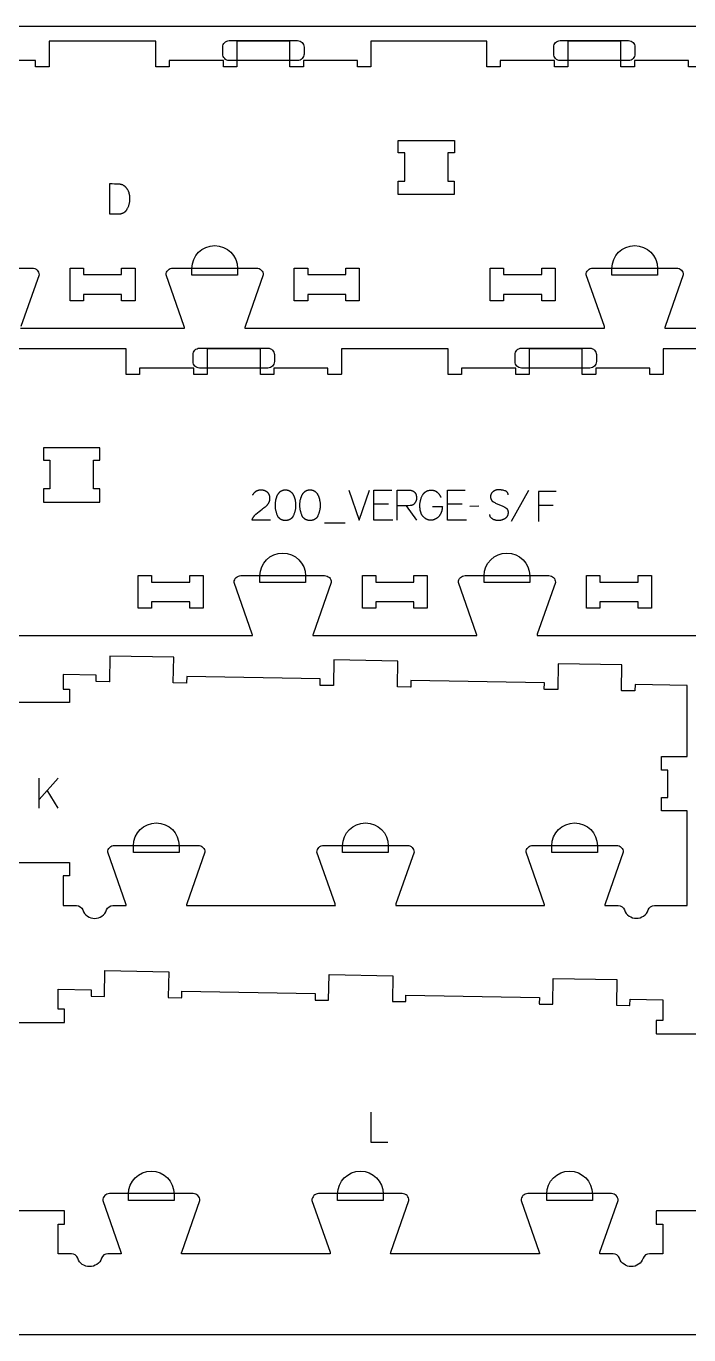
# Model space of a CAD drawing. Header units: millimetres. Extents: x -1220 to 1220, y -1930 to 1930.
# Drawn here: x -38 to 580, y 710 to 1930 of the extents above; entities that cross this region are included whole.
import ezdxf

# ---------------------------------------------------------------- set-up
doc = ezdxf.new("R2010")
doc.units = ezdxf.units.MM
for name, color, linetype, true_color in [('0_SHEET_SPRUCEPLY_2440X122', 1, 'Continuous', 0xff0000), ('1_ANYTOOL_1MMDEEP_LABELS_S', 2, 'Continuous', 0xffff00), ('3_ANYTOOL_CUTTHROUGH_INSID', 4, 'Continuous', 0x00ffff), ('4_ANYTOOL_CUTTHROUGH_OUTSI', 5, 'Continuous', 0x0000ff), ('5_ANYTOOL_HALF_MILL_9MM_IN', 3, 'Continuous', 0x00ff00)]:
    doc.layers.add(name, color=color, linetype=linetype, true_color=true_color)

msp = doc.modelspace()

# ---------------------------------------------------------------- linework, layer by layer
at = {"layer": '0_SHEET_SPRUCEPLY_2440X122'}
msp.add_lwpolyline([(1220, 1930), (1220, 710), (-1220, 710), (-1220, 1930)], close=True, dxfattribs=at)
at = {"layer": '1_ANYTOOL_1MMDEEP_LABELS_S'}
for points in [[(40.1, 1782.9), (40.1, 1754.9), (48.1, 1755), (48.5, 1755), (48.9, 1755), (49.2, 1755), (49.6, 1755.1), (50, 1755.1), (50.3, 1755.2), (50.6, 1755.2), (51, 1755.3), (51.3, 1755.4), (51.6, 1755.5), (51.9, 1755.6), (52.2, 1755.7), (52.5, 1755.8), (52.7, 1755.8), (52.8, 1755.9), (53, 1756), (53.1, 1756), (53.2, 1756.1), (53.4, 1756.2), (53.5, 1756.3), (53.6, 1756.3), (53.8, 1756.4), (53.9, 1756.5), (54, 1756.6), (54.1, 1756.7), (54.3, 1756.8), (54.4, 1756.8), (54.5, 1756.9), (54.6, 1757), (54.7, 1757.1), (54.9, 1757.2), (55, 1757.3), (55.1, 1757.4), (55.2, 1757.5), (55.3, 1757.6), (55.4, 1757.7), (55.5, 1757.9), (55.6, 1758), (55.7, 1758.1), (55.8, 1758.2), (55.9, 1758.3), (56, 1758.5), (56.1, 1758.6), (56.2, 1758.7), (56.3, 1758.8), (56.4, 1759.1), (56.6, 1759.4), (56.7, 1759.7), (57, 1760.2), (57.3, 1760.8), (57.6, 1761.4), (57.8, 1762), (58, 1762.6), (58.2, 1763.2), (58.4, 1763.8), (58.6, 1764.4), (58.7, 1765), (58.8, 1765.7), (59, 1766.3), (59, 1766.9), (59.1, 1767.6), (59.2, 1768.2), (59.2, 1768.9), (59.2, 1769.5), (59.2, 1770.1), (59.2, 1770.6), (59.1, 1771.2), (59, 1771.7), (59, 1772.3), (58.9, 1772.5), (58.9, 1772.8), (58.8, 1773.1), (58.7, 1773.3), (58.7, 1773.6), (58.6, 1773.8), (58.5, 1774.1), (58.5, 1774.3), (58.4, 1774.6), (58.3, 1774.9), (58.2, 1775.1), (58.1, 1775.4), (58, 1775.6), (57.9, 1775.9), (57.7, 1776.3), (57.4, 1776.8), (57.2, 1777.3), (56.9, 1777.8), (56.7, 1778.1), (56.5, 1778.3), (56.3, 1778.6), (56.1, 1778.9), (55.9, 1779.1), (55.7, 1779.4), (55.5, 1779.6), (55.3, 1779.8), (55.1, 1780), (54.9, 1780.2), (54.7, 1780.4), (54.5, 1780.6), (54.3, 1780.8), (54, 1781), (53.8, 1781.1), (53.6, 1781.3), (53.3, 1781.5), (53.1, 1781.6), (52.9, 1781.7), (52.6, 1781.8), (52.4, 1782), (52.1, 1782.1), (51.9, 1782.2), (51.6, 1782.2), (51.4, 1782.3), (51.1, 1782.4), (50.8, 1782.4), (50.6, 1782.5), (50.3, 1782.5), (50, 1782.6), (49.8, 1782.6), (47.2, 1782.7), (44.9, 1782.8), (42.5, 1782.9)], [(204.1, 1497.7), (204.4, 1497.7), (204.8, 1497.7), (204.9, 1497.7), (205.1, 1497.6), (205.2, 1497.6), (205.4, 1497.6), (205.6, 1497.6), (205.7, 1497.5), (205.9, 1497.5), (206, 1497.5), (206.2, 1497.5), (206.3, 1497.4), (206.5, 1497.4), (206.6, 1497.3), (206.8, 1497.3), (206.9, 1497.2), (207.1, 1497.2), (207.2, 1497.1), (207.3, 1497.1), (207.5, 1497), (207.6, 1496.9), (207.7, 1496.9), (207.9, 1496.8), (208, 1496.7), (208.1, 1496.7), (208.2, 1496.6), (208.4, 1496.5), (208.5, 1496.4), (208.6, 1496.3), (208.7, 1496.2), (208.9, 1496.1), (209.2, 1495.9), (209.4, 1495.7), (209.6, 1495.5), (209.8, 1495.3), (210, 1495.1), (210.2, 1494.9), (210.4, 1494.6), (210.5, 1494.4), (210.7, 1494.2), (210.9, 1493.9), (211, 1493.7), (211.2, 1493.4), (211.3, 1493.2), (211.5, 1492.9), (211.6, 1492.6), (211.9, 1492.1), (212, 1491.8), (212.1, 1491.5), (212.2, 1491.3), (212.3, 1491), (212.4, 1490.7), (212.5, 1490.4), (212.6, 1490.1), (212.7, 1489.8), (212.8, 1489.5), (212.9, 1489.2), (212.9, 1488.9), (213, 1488.6), (213.1, 1488.2), (213.2, 1487.3), (213.3, 1486.7), (213.4, 1486), (213.4, 1485.4), (213.5, 1484.8), (213.5, 1484.2), (213.5, 1483.7), (213.5, 1483.1), (213.5, 1482.5), (213.5, 1481.9), (213.5, 1481.4), (213.4, 1480.8), (213.4, 1480.2), (213.3, 1479.6), (213.2, 1479.1), (213, 1478.5), (212.9, 1477.9), (212.8, 1477.3), (212.6, 1476.7), (212.4, 1476.2), (212.2, 1475.6), (212, 1475), (211.8, 1474.4), (211.5, 1473.8), (211.4, 1473.6), (211.3, 1473.3), (211.1, 1473), (211.1, 1472.9), (211, 1472.8), (210.9, 1472.6), (210.8, 1472.5), (210.8, 1472.4), (210.7, 1472.3), (210.6, 1472.2), (210.5, 1472), (210.4, 1471.9), (210.3, 1471.8), (210.3, 1471.7), (210.2, 1471.6), (210.1, 1471.5), (210, 1471.4), (209.9, 1471.3), (209.8, 1471.2), (209.7, 1471.1), (209.6, 1471), (209.5, 1470.9), (209.4, 1470.8), (209.3, 1470.8), (209.2, 1470.7), (209, 1470.6), (208.9, 1470.5), (208.8, 1470.4), (208.7, 1470.4), (208.6, 1470.3), (208.5, 1470.2), (208.3, 1470.2), (208.2, 1470.1), (208.1, 1470), (208, 1470), (207.8, 1469.9), (207.7, 1469.9), (207.6, 1469.8), (207.4, 1469.8), (207.3, 1469.7), (207.2, 1469.7), (207, 1469.6), (206.9, 1469.6), (206.7, 1469.5), (206.6, 1469.5), (206.3, 1469.4), (206, 1469.4), (205.7, 1469.3), (205.4, 1469.3), (205.1, 1469.2), (204.7, 1469.2), (204.4, 1469.2), (204.1, 1469.2), (203.7, 1469.2), (203.4, 1469.2), (203.1, 1469.2), (202.8, 1469.3), (202.4, 1469.3), (202.1, 1469.4), (201.8, 1469.4), (201.7, 1469.5), (201.5, 1469.5), (201.4, 1469.5), (201.3, 1469.6), (201.1, 1469.6), (201, 1469.7), (200.9, 1469.7), (200.7, 1469.8), (200.6, 1469.8), (200.5, 1469.9), (200.3, 1469.9), (200.2, 1470), (200.1, 1470), (199.9, 1470.1), (199.8, 1470.2), (199.7, 1470.2), (199.6, 1470.3), (199.5, 1470.4), (199.4, 1470.5), (199.2, 1470.5), (199.1, 1470.6), (199, 1470.7), (198.9, 1470.8), (198.8, 1470.9), (198.7, 1470.9), (198.6, 1471), (198.5, 1471.1), (198.4, 1471.2), (198.3, 1471.3), (198.2, 1471.4), (198.1, 1471.5), (198, 1471.6), (197.9, 1471.7), (197.8, 1471.8), (197.7, 1472), (197.7, 1472.1), (197.6, 1472.2), (197.5, 1472.3), (197.4, 1472.4), (197.3, 1472.5), (197.2, 1472.7), (197.2, 1472.8), (197.1, 1472.9), (197, 1473.1), (196.9, 1473.3), (196.8, 1473.6), (196.6, 1473.9), (196.4, 1474.5), (196.2, 1475.1), (196, 1475.6), (195.8, 1476.2), (195.6, 1476.8), (195.4, 1477.4), (195.3, 1478), (195.2, 1478.5), (195, 1479.1), (194.9, 1479.7), (194.9, 1480.3), (194.8, 1480.8), (194.7, 1481.4), (194.7, 1482), (194.7, 1482.6), (194.7, 1483.1), (194.7, 1483.7), (194.7, 1484.3), (194.7, 1484.9), (194.8, 1485.5), (194.8, 1486.1), (194.9, 1486.7), (195, 1487.3), (195.1, 1488), (195.2, 1488.6), (195.3, 1488.9), (195.3, 1489.2), (195.4, 1489.5), (195.5, 1489.8), (195.6, 1490.1), (195.7, 1490.4), (195.8, 1490.7), (195.9, 1491), (196, 1491.3), (196.1, 1491.6), (196.2, 1491.9), (196.3, 1492.1), (196.5, 1492.4), (196.6, 1492.7), (196.7, 1493), (196.9, 1493.2), (197, 1493.5), (197.2, 1493.7), (197.3, 1494), (197.5, 1494.2), (197.7, 1494.4), (197.8, 1494.7), (198, 1494.9), (198.2, 1495.1), (198.4, 1495.3), (198.6, 1495.5), (198.8, 1495.7), (199, 1495.9), (199.2, 1496.1), (199.5, 1496.2), (199.6, 1496.3), (199.7, 1496.4), (199.8, 1496.5), (199.9, 1496.6), (200.1, 1496.7), (200.2, 1496.7), (200.3, 1496.8), (200.4, 1496.9), (200.6, 1496.9), (200.7, 1497), (200.8, 1497.1), (201, 1497.1), (201.1, 1497.2), (201.3, 1497.2), (201.4, 1497.3), (201.5, 1497.3), (201.7, 1497.4), (201.8, 1497.4), (202, 1497.5), (202.1, 1497.5), (202.3, 1497.5), (202.4, 1497.5), (202.6, 1497.6), (202.7, 1497.6), (202.9, 1497.6), (203.1, 1497.6), (203.2, 1497.7), (203.4, 1497.7), (203.7, 1497.7)], [(226.9, 1497.7), (227.3, 1497.7), (227.6, 1497.7), (227.8, 1497.7), (228, 1497.6), (228.1, 1497.6), (228.3, 1497.6), (228.4, 1497.6), (228.6, 1497.5), (228.8, 1497.5), (228.9, 1497.5), (229.1, 1497.5), (229.2, 1497.4), (229.4, 1497.4), (229.5, 1497.3), (229.7, 1497.3), (229.8, 1497.2), (229.9, 1497.2), (230.1, 1497.1), (230.2, 1497.1), (230.3, 1497), (230.5, 1496.9), (230.6, 1496.9), (230.7, 1496.8), (230.9, 1496.7), (231, 1496.7), (231.1, 1496.6), (231.2, 1496.5), (231.4, 1496.4), (231.5, 1496.3), (231.6, 1496.2), (231.8, 1496.1), (232, 1495.9), (232.3, 1495.7), (232.5, 1495.5), (232.7, 1495.3), (232.9, 1495.1), (233.1, 1494.9), (233.2, 1494.6), (233.4, 1494.4), (233.6, 1494.2), (233.8, 1493.9), (233.9, 1493.7), (234.1, 1493.4), (234.2, 1493.2), (234.4, 1492.9), (234.5, 1492.6), (234.8, 1492.1), (234.9, 1491.8), (235, 1491.5), (235.1, 1491.3), (235.2, 1491), (235.3, 1490.7), (235.4, 1490.4), (235.5, 1490.1), (235.6, 1489.8), (235.7, 1489.5), (235.7, 1489.2), (235.8, 1488.9), (235.9, 1488.6), (235.9, 1488.2), (236.1, 1487.3), (236.2, 1486.7), (236.3, 1486), (236.3, 1485.4), (236.4, 1484.8), (236.4, 1484.2), (236.4, 1483.7), (236.4, 1483.1), (236.4, 1482.5), (236.4, 1481.9), (236.4, 1481.4), (236.3, 1480.8), (236.2, 1480.2), (236.1, 1479.6), (236, 1479.1), (235.9, 1478.5), (235.8, 1477.9), (235.6, 1477.3), (235.5, 1476.7), (235.3, 1476.2), (235.1, 1475.6), (234.9, 1475), (234.7, 1474.4), (234.4, 1473.8), (234.3, 1473.6), (234.2, 1473.3), (234, 1473), (234, 1472.9), (233.9, 1472.8), (233.8, 1472.6), (233.7, 1472.5), (233.6, 1472.4), (233.6, 1472.3), (233.5, 1472.2), (233.4, 1472), (233.3, 1471.9), (233.2, 1471.8), (233.1, 1471.7), (233, 1471.6), (233, 1471.5), (232.9, 1471.4), (232.8, 1471.3), (232.7, 1471.2), (232.6, 1471.1), (232.5, 1471), (232.4, 1470.9), (232.2, 1470.8), (232.1, 1470.8), (232, 1470.7), (231.9, 1470.6), (231.8, 1470.5), (231.7, 1470.4), (231.6, 1470.4), (231.5, 1470.3), (231.3, 1470.2), (231.2, 1470.2), (231.1, 1470.1), (231, 1470), (230.8, 1470), (230.7, 1469.9), (230.6, 1469.9), (230.5, 1469.8), (230.3, 1469.8), (230.2, 1469.7), (230.1, 1469.7), (229.9, 1469.6), (229.8, 1469.6), (229.6, 1469.5), (229.5, 1469.5), (229.2, 1469.4), (228.9, 1469.4), (228.6, 1469.3), (228.3, 1469.3), (228, 1469.2), (227.6, 1469.2), (227.3, 1469.2), (226.9, 1469.2), (226.6, 1469.2), (226.3, 1469.2), (226, 1469.2), (225.6, 1469.3), (225.3, 1469.3), (225, 1469.4), (224.7, 1469.4), (224.6, 1469.5), (224.4, 1469.5), (224.3, 1469.5), (224.1, 1469.6), (224, 1469.6), (223.9, 1469.7), (223.7, 1469.7), (223.6, 1469.8), (223.5, 1469.8), (223.3, 1469.9), (223.2, 1469.9), (223.1, 1470), (223, 1470), (222.8, 1470.1), (222.7, 1470.2), (222.6, 1470.2), (222.5, 1470.3), (222.3, 1470.4), (222.2, 1470.5), (222.1, 1470.5), (222, 1470.6), (221.9, 1470.7), (221.8, 1470.8), (221.7, 1470.9), (221.6, 1470.9), (221.5, 1471), (221.4, 1471.1), (221.3, 1471.2), (221.2, 1471.3), (221.1, 1471.4), (221, 1471.5), (220.9, 1471.6), (220.8, 1471.7), (220.7, 1471.8), (220.6, 1472), (220.5, 1472.1), (220.4, 1472.2), (220.4, 1472.3), (220.3, 1472.4), (220.2, 1472.5), (220.1, 1472.7), (220.1, 1472.8), (220, 1472.9), (219.9, 1473.1), (219.8, 1473.3), (219.6, 1473.6), (219.5, 1473.9), (219.3, 1474.5), (219, 1475.1), (218.8, 1475.6), (218.7, 1476.2), (218.5, 1476.8), (218.3, 1477.4), (218.2, 1478), (218, 1478.5), (217.9, 1479.1), (217.8, 1479.7), (217.7, 1480.3), (217.7, 1480.8), (217.6, 1481.4), (217.6, 1482), (217.6, 1482.6), (217.5, 1483.1), (217.6, 1483.7), (217.6, 1484.3), (217.6, 1484.9), (217.6, 1485.5), (217.7, 1486.1), (217.8, 1486.7), (217.9, 1487.3), (217.9, 1488), (218.1, 1488.6), (218.1, 1488.9), (218.2, 1489.2), (218.3, 1489.5), (218.4, 1489.8), (218.5, 1490.1), (218.5, 1490.4), (218.6, 1490.7), (218.7, 1491), (218.9, 1491.3), (219, 1491.6), (219.1, 1491.9), (219.2, 1492.1), (219.3, 1492.4), (219.5, 1492.7), (219.6, 1493), (219.7, 1493.2), (219.9, 1493.5), (220.1, 1493.7), (220.2, 1494), (220.4, 1494.2), (220.6, 1494.4), (220.7, 1494.7), (220.9, 1494.9), (221.1, 1495.1), (221.3, 1495.3), (221.5, 1495.5), (221.7, 1495.7), (221.9, 1495.9), (222.1, 1496.1), (222.3, 1496.2), (222.5, 1496.3), (222.6, 1496.4), (222.7, 1496.5), (222.8, 1496.6), (222.9, 1496.7), (223.1, 1496.7), (223.2, 1496.8), (223.3, 1496.9), (223.5, 1496.9), (223.6, 1497), (223.7, 1497.1), (223.9, 1497.1), (224, 1497.2), (224.1, 1497.2), (224.3, 1497.3), (224.4, 1497.3), (224.6, 1497.4), (224.7, 1497.4), (224.9, 1497.5), (225, 1497.5), (225.2, 1497.5), (225.3, 1497.5), (225.5, 1497.6), (225.6, 1497.6), (225.8, 1497.6), (225.9, 1497.6), (226.1, 1497.7), (226.3, 1497.7), (226.6, 1497.7)]]:
    msp.add_lwpolyline(points, close=True, dxfattribs=at)
for points in [[(190.1, 1469.5), (173, 1469.5), (173.1, 1470), (173.3, 1470.4), (173.4, 1470.6), (173.4, 1470.8), (173.5, 1471), (173.6, 1471.2), (173.7, 1471.4), (173.8, 1471.6), (173.9, 1471.8), (174, 1471.9), (174.1, 1472.1), (174.2, 1472.3), (174.3, 1472.5), (174.4, 1472.7), (174.6, 1472.9), (174.7, 1473), (174.8, 1473.2), (174.9, 1473.4), (175.1, 1473.5), (175.2, 1473.7), (175.4, 1473.9), (175.5, 1474), (175.6, 1474.2), (175.8, 1474.4), (175.9, 1474.5), (176.1, 1474.7), (176.3, 1474.8), (176.4, 1475), (176.6, 1475.1), (178.1, 1476.4), (179.5, 1477.5), (180.9, 1478.6), (182.3, 1479.6), (183.1, 1480.2), (183.7, 1480.7), (184.4, 1481.2), (185.1, 1481.8), (185.7, 1482.3), (186.3, 1482.9), (186.9, 1483.5), (187.4, 1484), (187.6, 1484.2), (187.7, 1484.3), (187.8, 1484.5), (187.9, 1484.6), (188.1, 1484.8), (188.2, 1485), (188.3, 1485.1), (188.4, 1485.3), (188.5, 1485.4), (188.6, 1485.6), (188.7, 1485.8), (188.8, 1485.9), (188.9, 1486.1), (188.9, 1486.3), (189, 1486.5), (189.1, 1486.6), (189.1, 1486.8), (189.2, 1487), (189.3, 1487.2), (189.3, 1487.4), (189.4, 1487.6), (189.4, 1487.7), (189.5, 1487.9), (189.5, 1488.1), (189.5, 1488.3), (189.6, 1488.5), (189.6, 1488.7), (189.6, 1488.9), (189.6, 1489.1), (189.6, 1489.3), (189.6, 1489.6), (189.6, 1489.8), (189.6, 1490), (189.6, 1490.2), (189.6, 1490.5), (189.6, 1490.7), (189.6, 1490.9), (189.5, 1491.1), (189.5, 1491.3), (189.5, 1491.5), (189.4, 1491.7), (189.4, 1491.9), (189.3, 1492.1), (189.3, 1492.3), (189.2, 1492.5), (189.2, 1492.7), (189.1, 1492.9), (189, 1493.1), (189, 1493.3), (188.9, 1493.4), (188.8, 1493.6), (188.7, 1493.8), (188.6, 1493.9), (188.5, 1494.1), (188.4, 1494.2), (188.3, 1494.4), (188.2, 1494.5), (188.1, 1494.7), (187.9, 1494.8), (187.8, 1495), (187.7, 1495.1), (187.6, 1495.2), (187.4, 1495.4), (187.3, 1495.5), (187.1, 1495.6), (187, 1495.7), (186.8, 1495.8), (186.7, 1495.9), (186.5, 1496.1), (186.3, 1496.2), (186.2, 1496.3), (186, 1496.3), (185.8, 1496.4), (185.7, 1496.5), (185.5, 1496.6), (185.3, 1496.7), (185.1, 1496.8), (185, 1496.8), (184.8, 1496.9), (184.6, 1497), (184.4, 1497), (184.2, 1497.1), (184, 1497.1), (183.8, 1497.2), (183.6, 1497.2), (183.4, 1497.3), (183.2, 1497.3), (183, 1497.3), (182.8, 1497.4), (182.6, 1497.4), (182.4, 1497.4), (182.2, 1497.4), (182, 1497.4), (181.8, 1497.4), (181.3, 1497.4), (181, 1497.4), (180.6, 1497.4), (180.3, 1497.4), (180, 1497.4), (179.7, 1497.3), (179.3, 1497.3), (179, 1497.2), (178.7, 1497.2), (178.4, 1497.1), (178.3, 1497), (178.2, 1497), (178, 1496.9), (177.9, 1496.9), (177.7, 1496.8), (177.6, 1496.8), (177.5, 1496.7), (177.3, 1496.7), (177.2, 1496.6), (177.1, 1496.5), (176.9, 1496.5), (176.8, 1496.4), (176.7, 1496.3), (176.6, 1496.3), (176.4, 1496.2), (176.3, 1496.1), (176.2, 1496), (176.1, 1495.9), (176, 1495.9), (175.9, 1495.8), (175.7, 1495.7), (175.6, 1495.6), (175.5, 1495.5), (175.4, 1495.4), (175.3, 1495.3), (175.2, 1495.2), (175.1, 1495.1), (175, 1495), (174.9, 1494.9), (174.8, 1494.8), (174.7, 1494.7), (174.6, 1494.5), (174.4, 1494.3), (174.2, 1494.1), (174, 1493.8), (173.9, 1493.5), (173.7, 1493.3), (173.5, 1493), (173.4, 1492.7)], [(263, 1497.4), (272.7, 1469.4), (282.5, 1497.4)], [(304.2, 1469.4), (286.5, 1469.4), (286.5, 1497.4), (303.1, 1497.4)], [(308.2, 1469.4), (308.2, 1497.4), (318.8, 1497.4), (319.2, 1497.4), (319.7, 1497.4), (319.9, 1497.4), (320.1, 1497.4), (320.3, 1497.4), (320.5, 1497.3), (320.7, 1497.3), (320.9, 1497.3), (321.1, 1497.2), (321.3, 1497.2), (321.5, 1497.1), (321.7, 1497.1), (321.9, 1497), (322, 1497), (322.2, 1496.9), (322.4, 1496.9), (322.5, 1496.8), (322.7, 1496.7), (322.9, 1496.7), (323, 1496.6), (323.2, 1496.5), (323.3, 1496.4), (323.5, 1496.3), (323.6, 1496.2), (323.7, 1496.1), (323.9, 1496), (324, 1495.9), (324.1, 1495.8), (324.2, 1495.7), (324.4, 1495.6), (324.5, 1495.5), (324.6, 1495.4), (324.7, 1495.3), (324.8, 1495.1), (324.9, 1495), (325, 1494.9), (325.1, 1494.7), (325.2, 1494.6), (325.3, 1494.4), (325.3, 1494.3), (325.4, 1494.1), (325.5, 1494), (325.6, 1493.8), (325.6, 1493.7), (325.7, 1493.5), (325.8, 1493.3), (325.8, 1493.2), (325.9, 1493), (325.9, 1492.8), (326, 1492.6), (326, 1492.4), (326, 1492.2), (326.1, 1492), (326.1, 1491.8), (326.1, 1491.6), (326.2, 1491.4), (326.2, 1491.2), (326.2, 1491), (326.2, 1490.6), (326.2, 1490.1), (326.2, 1490), (326.2, 1489.8), (326.2, 1489.6), (326.2, 1489.5), (326.2, 1489.3), (326.2, 1489.2), (326.1, 1489), (326.1, 1488.8), (326.1, 1488.7), (326.1, 1488.5), (326, 1488.4), (326, 1488.2), (326, 1488.1), (325.9, 1487.9), (325.9, 1487.8), (325.8, 1487.6), (325.8, 1487.4), (325.7, 1487.3), (325.6, 1487.1), (325.6, 1487), (325.5, 1486.9), (325.4, 1486.7), (325.4, 1486.6), (325.3, 1486.4), (325.2, 1486.3), (325.1, 1486.1), (325, 1486), (324.9, 1485.8), (324.8, 1485.7), (324.8, 1485.6), (324.7, 1485.4), (324.4, 1485.2), (324.3, 1485), (324.2, 1484.9), (324.1, 1484.8), (324, 1484.7), (323.9, 1484.5), (323.8, 1484.4), (323.7, 1484.3), (323.5, 1484.2), (323.4, 1484.1), (323.3, 1484), (323.2, 1483.9), (323, 1483.9), (322.9, 1483.8), (322.8, 1483.7), (322.6, 1483.6), (322.5, 1483.5), (322.3, 1483.5), (322.2, 1483.4), (322, 1483.4), (321.9, 1483.3), (321.7, 1483.3), (321.6, 1483.2), (321.4, 1483.2), (321.3, 1483.1), (321.1, 1483.1), (321, 1483.1), (320.8, 1483.1), (320.6, 1483), (320.5, 1483), (320.3, 1483), (318.5, 1482.9), (316.6, 1482.9), (308.2, 1482.9)], [(341.1, 1482.3), (350.3, 1482.3), (350.2, 1481.5), (350.2, 1481.1), (350.2, 1480.8), (350.1, 1480.4), (350.1, 1480), (350, 1479.7), (350, 1479.3), (349.9, 1479), (349.9, 1478.7), (349.8, 1478.3), (349.7, 1478), (349.6, 1477.7), (349.5, 1477.4), (349.4, 1477.1), (349.3, 1476.8), (349.2, 1476.5), (349.1, 1476.2), (349, 1475.9), (348.8, 1475.6), (348.7, 1475.3), (348.6, 1475.1), (348.4, 1474.8), (348.3, 1474.6), (348.1, 1474.3), (347.9, 1474.1), (347.7, 1473.8), (347.6, 1473.6), (347.4, 1473.4), (347.2, 1473.2), (347, 1472.9), (346.8, 1472.7), (346.4, 1472.3), (346.2, 1472.1), (346, 1472), (345.7, 1471.8), (345.5, 1471.6), (345.3, 1471.4), (345.1, 1471.3), (344.9, 1471.1), (344.7, 1471), (344.5, 1470.9), (344.2, 1470.7), (344, 1470.6), (343.8, 1470.5), (343.6, 1470.4), (343.4, 1470.3), (343.1, 1470.2), (342.9, 1470.1), (342.7, 1470), (342.5, 1469.9), (342.2, 1469.8), (342, 1469.8), (341.8, 1469.7), (341.5, 1469.6), (341.3, 1469.6), (341.1, 1469.5), (340.8, 1469.5), (340.6, 1469.5), (340.4, 1469.4), (340.1, 1469.4), (339.9, 1469.4), (339.6, 1469.4), (339.4, 1469.4), (339.1, 1469.4), (338.9, 1469.4), (338.7, 1469.5), (338.4, 1469.5), (338.2, 1469.5), (338, 1469.6), (337.7, 1469.6), (337.5, 1469.7), (337.3, 1469.7), (337, 1469.8), (336.8, 1469.9), (336.6, 1469.9), (336.4, 1470), (336.1, 1470.1), (335.9, 1470.2), (335.7, 1470.3), (335.5, 1470.4), (335.3, 1470.5), (335, 1470.7), (334.8, 1470.8), (334.6, 1470.9), (334.4, 1471.1), (334.2, 1471.2), (334, 1471.4), (333.8, 1471.6), (333.6, 1471.7), (333.4, 1471.9), (333.2, 1472.1), (333, 1472.3), (332.7, 1472.5), (332.5, 1472.7), (332.4, 1472.9), (332.2, 1473.1), (332, 1473.3), (331.8, 1473.6), (331.6, 1473.8), (331.5, 1474.1), (331.3, 1474.3), (331.1, 1474.6), (331, 1474.8), (330.9, 1475.1), (330.7, 1475.4), (330.6, 1475.7), (330.5, 1476), (330.4, 1476.3), (330.3, 1476.6), (330.1, 1476.9), (330.1, 1477.2), (330, 1477.6), (329.9, 1477.9), (329.8, 1478.3), (329.7, 1478.6), (329.7, 1479), (329.6, 1479.3), (329.5, 1479.7), (329.5, 1480.1), (329.5, 1480.5), (329.4, 1481.3), (329.4, 1482.1), (329.3, 1483), (329.4, 1483.6), (329.4, 1484.2), (329.4, 1484.9), (329.5, 1485.5), (329.6, 1486.1), (329.7, 1486.7), (329.8, 1487.3), (330, 1487.9), (330.1, 1488.6), (330.3, 1489.2), (330.5, 1489.8), (330.7, 1490.4), (331, 1491), (331.2, 1491.6), (331.5, 1492.1), (331.8, 1492.7), (332, 1493), (332.2, 1493.3), (332.3, 1493.6), (332.5, 1493.8), (332.7, 1494.1), (332.8, 1494.2), (332.9, 1494.3), (333, 1494.5), (333.1, 1494.6), (333.2, 1494.7), (333.3, 1494.8), (333.4, 1494.9), (333.5, 1495), (333.6, 1495.1), (333.7, 1495.2), (333.8, 1495.3), (334, 1495.4), (334.1, 1495.5), (334.2, 1495.6), (334.3, 1495.7), (334.4, 1495.8), (334.6, 1495.9), (334.7, 1496), (334.8, 1496), (334.9, 1496.1), (335.1, 1496.2), (335.2, 1496.3), (335.3, 1496.3), (335.5, 1496.4), (335.6, 1496.5), (335.7, 1496.5), (335.9, 1496.6), (336, 1496.7), (336.2, 1496.7), (336.3, 1496.8), (336.5, 1496.8), (336.6, 1496.9), (336.9, 1497), (337.2, 1497.1), (337.5, 1497.2), (337.8, 1497.2), (338.2, 1497.3), (338.5, 1497.3), (338.8, 1497.4), (339.2, 1497.4), (339.5, 1497.4), (339.9, 1497.4), (340.3, 1497.4), (340.5, 1497.4), (340.7, 1497.4), (340.9, 1497.4), (341.1, 1497.4), (341.3, 1497.4), (341.5, 1497.4), (341.7, 1497.3), (341.9, 1497.3), (342.1, 1497.3), (342.2, 1497.2), (342.4, 1497.2), (342.6, 1497.2), (342.8, 1497.1), (343, 1497), (343.1, 1497), (343.3, 1496.9), (343.5, 1496.9), (343.6, 1496.8), (343.8, 1496.7), (344, 1496.6), (344.1, 1496.5), (344.3, 1496.4), (344.4, 1496.4), (344.6, 1496.3), (344.7, 1496.2), (344.9, 1496), (345, 1495.9), (345.2, 1495.8), (345.3, 1495.7), (345.4, 1495.6), (345.6, 1495.5), (345.7, 1495.3), (346.2, 1494.8), (346.5, 1494.5), (346.7, 1494.2), (347, 1493.9), (347.2, 1493.7), (347.4, 1493.4), (347.6, 1493.1), (347.8, 1492.8), (348, 1492.5), (348.2, 1492.1), (348.4, 1491.8), (348.6, 1491.5), (348.8, 1491.2), (349, 1490.9), (349.1, 1490.5)], [(372.8, 1469.4), (355.1, 1469.4), (355.1, 1497.4), (371.7, 1497.4)], [(411.5, 1493.2), (411.5, 1493.3), (411.5, 1493.4), (411.5, 1493.5), (411.5, 1493.6), (411.5, 1493.7), (411.5, 1493.8), (411.5, 1493.8), (411.5, 1493.9), (411.5, 1494), (411.5, 1494.1), (411.4, 1494.2), (411.4, 1494.2), (411.4, 1494.3), (411.4, 1494.4), (411.4, 1494.5), (411.3, 1494.5), (411.3, 1494.6), (411.3, 1494.7), (411.2, 1494.8), (411.2, 1494.8), (411.2, 1494.9), (411.2, 1495), (411.1, 1495), (411.1, 1495.1), (411, 1495.2), (411, 1495.2), (411, 1495.3), (410.9, 1495.3), (410.9, 1495.4), (410.8, 1495.5), (410.8, 1495.5), (410.7, 1495.6), (410.7, 1495.6), (410.6, 1495.7), (410.6, 1495.7), (410.5, 1495.8), (410.5, 1495.9), (410.4, 1495.9), (410.3, 1496), (410.3, 1496), (410.2, 1496.1), (410.2, 1496.1), (410.1, 1496.1), (410, 1496.2), (410, 1496.2), (409.9, 1496.3), (409.8, 1496.3), (409.7, 1496.4), (409.7, 1496.4), (409.6, 1496.5), (409.5, 1496.5), (409.4, 1496.6), (409.2, 1496.6), (409, 1496.7), (408.8, 1496.8), (408.7, 1496.8), (408.5, 1496.9), (407.7, 1497.1), (407, 1497.3), (406.2, 1497.4), (405.5, 1497.5), (405.2, 1497.6), (404.8, 1497.6), (404.5, 1497.7), (404.1, 1497.7), (403.8, 1497.7), (403.5, 1497.8), (403.1, 1497.8), (402.8, 1497.8), (402.6, 1497.8), (402.4, 1497.8), (402.2, 1497.8), (402.1, 1497.7), (401.9, 1497.7), (401.7, 1497.7), (401.5, 1497.7), (401.4, 1497.7), (401.2, 1497.6), (401, 1497.6), (400.9, 1497.6), (400.7, 1497.5), (400.5, 1497.5), (400.3, 1497.4), (400.2, 1497.4), (400, 1497.3), (399.9, 1497.3), (399.7, 1497.2), (399.5, 1497.2), (399.4, 1497.1), (399.2, 1497), (399.1, 1497), (398.9, 1496.9), (398.7, 1496.8), (398.6, 1496.7), (398.4, 1496.6), (398.3, 1496.5), (398.1, 1496.5), (398, 1496.4), (397.8, 1496.3), (397.7, 1496.2), (397.5, 1496), (397.4, 1495.9), (397.3, 1495.8), (397.1, 1495.7), (397, 1495.6), (396.9, 1495.5), (396.8, 1495.4), (396.6, 1495.2), (396.5, 1495.1), (396.4, 1495), (396.3, 1494.9), (396.2, 1494.7), (396.1, 1494.6), (396, 1494.4), (396, 1494.3), (395.9, 1494.1), (395.8, 1494), (395.7, 1493.8), (395.7, 1493.7), (395.6, 1493.5), (395.6, 1493.4), (395.5, 1493.2), (395.5, 1493), (395.4, 1492.9), (395.4, 1492.7), (395.3, 1492.5), (395.3, 1492.3), (395.3, 1492.2), (395.3, 1492), (395.2, 1491.8), (395.2, 1491.6), (395.2, 1491.4), (395.2, 1491.2), (395.2, 1491), (395.2, 1490.8), (395.3, 1490.6), (395.3, 1490.4), (395.3, 1490.2), (395.3, 1490.1), (395.4, 1489.9), (395.4, 1489.7), (395.4, 1489.5), (395.5, 1489.4), (395.5, 1489.2), (395.6, 1489), (395.6, 1488.9), (395.7, 1488.9), (395.7, 1488.8), (395.7, 1488.7), (395.8, 1488.6), (395.8, 1488.6), (395.8, 1488.5), (395.9, 1488.4), (395.9, 1488.3), (396, 1488.3), (396, 1488.2), (396.1, 1488.1), (396.1, 1488.1), (396.2, 1488), (396.2, 1487.9), (396.3, 1487.8), (396.3, 1487.8), (396.4, 1487.7), (396.4, 1487.6), (396.5, 1487.6), (396.5, 1487.5), (396.6, 1487.5), (396.7, 1487.4), (396.7, 1487.3), (396.8, 1487.2), (397, 1487.1), (397.1, 1487), (397.2, 1486.9), (397.4, 1486.8), (397.5, 1486.7), (397.7, 1486.6), (397.9, 1486.5), (398.5, 1486.1), (399.2, 1485.8), (399.9, 1485.4), (400.6, 1485.1), (401.4, 1484.8), (402.1, 1484.4), (402.9, 1484.1), (403.6, 1483.8), (404.4, 1483.6), (405.2, 1483.3), (405.9, 1482.9), (406.6, 1482.6), (407.3, 1482.3), (408, 1481.9), (408.6, 1481.5), (409.3, 1481.1), (409.4, 1481), (409.6, 1480.9), (409.7, 1480.8), (409.8, 1480.8), (409.9, 1480.7), (409.9, 1480.6), (410, 1480.6), (410.1, 1480.5), (410.1, 1480.5), (410.2, 1480.4), (410.2, 1480.3), (410.3, 1480.3), (410.4, 1480.2), (410.4, 1480.1), (410.5, 1480.1), (410.5, 1480), (410.6, 1479.9), (410.6, 1479.9), (410.7, 1479.8), (410.7, 1479.7), (410.8, 1479.7), (410.8, 1479.6), (410.9, 1479.5), (410.9, 1479.4), (410.9, 1479.4), (411, 1479.3), (411, 1479.2), (411.1, 1479.1), (411.1, 1479.1), (411.1, 1479), (411.2, 1478.9), (411.2, 1478.8), (411.2, 1478.7), (411.2, 1478.7), (411.3, 1478.6), (411.3, 1478.5), (411.3, 1478.4), (411.4, 1478.2), (411.4, 1478), (411.4, 1477.9), (411.5, 1477.7), (411.5, 1477.5), (411.5, 1477.3), (411.5, 1477.1), (411.5, 1476.9), (411.5, 1476.7), (411.5, 1476.5), (411.5, 1476.3), (411.5, 1476), (411.5, 1475.8), (411.5, 1475.6), (411.4, 1475.4), (411.4, 1475.2), (411.4, 1475), (411.3, 1474.8), (411.3, 1474.6), (411.2, 1474.4), (411.2, 1474.2), (411.1, 1474), (411, 1473.9), (411, 1473.7), (410.9, 1473.5), (410.8, 1473.3), (410.7, 1473.2), (410.6, 1473), (410.5, 1472.8), (410.4, 1472.7), (410.3, 1472.5), (410.2, 1472.4), (410.1, 1472.2), (410, 1472.1), (409.9, 1472), (409.7, 1471.8), (409.6, 1471.7), (409.5, 1471.6), (409.3, 1471.4), (409.2, 1471.3), (409, 1471.2), (408.9, 1471.1), (408.7, 1471), (408.5, 1470.8), (408.2, 1470.6), (407.9, 1470.5), (407.5, 1470.3), (407.2, 1470.1), (406.8, 1470), (406.5, 1469.8), (406.1, 1469.7), (405.9, 1469.6), (405.8, 1469.6), (405.6, 1469.5), (405.4, 1469.5), (405.2, 1469.4), (405, 1469.4), (404.8, 1469.4), (404.7, 1469.3), (404.3, 1469.3), (403.9, 1469.2), (403.5, 1469.2), (403.1, 1469.1), (402.7, 1469.1), (402.4, 1469.1), (402, 1469.1), (401.6, 1469.2), (401.2, 1469.2), (400.9, 1469.3), (400.5, 1469.3), (400.2, 1469.4), (399.8, 1469.5), (399.4, 1469.6), (399.1, 1469.7), (398.8, 1469.8), (398.4, 1469.9), (398.1, 1470.1), (397.8, 1470.2), (397.4, 1470.4), (397.1, 1470.6), (397, 1470.7), (396.8, 1470.8), (396.7, 1470.9), (396.5, 1471), (396.4, 1471.1), (396.2, 1471.2), (396.1, 1471.3), (396, 1471.4), (395.9, 1471.5), (395.8, 1471.6), (395.7, 1471.8), (395.5, 1471.9), (395.5, 1471.9), (395.5, 1472), (395.4, 1472.1), (395.4, 1472.1), (395.3, 1472.2), (395.3, 1472.3), (395.2, 1472.3), (395.2, 1472.4), (395.1, 1472.5), (395.1, 1472.5), (395.1, 1472.6), (395, 1472.7), (395, 1472.7), (395, 1472.8), (394.9, 1472.9), (394.9, 1473), (394.9, 1473), (394.9, 1473.1), (394.8, 1473.2), (394.8, 1473.3), (394.8, 1473.4), (394.7, 1473.6), (394.7, 1473.7), (394.6, 1473.9), (394.6, 1474.1), (394.6, 1474.2), (394.6, 1474.4), (394.6, 1474.6), (394.6, 1474.8), (394.5, 1474.9)], [(430.5, 1497), (414.5, 1468.3)], [(456.5, 1496.2), (440, 1496.2), (440, 1468.2)], [(300.2, 1484.4), (286.5, 1484.4)], [(316.6, 1482.9), (326.3, 1469.4)], [(368.8, 1484.4), (355.1, 1484.4)], [(384.2, 1482.4), (376, 1482.3)], [(453.5, 1483.2), (440, 1483.2)], [(240.5, 1467.1), (259.7, 1467.1)], [(-25.5, 1201.1), (-25.5, 1229.1)], [(-25.5, 1209.1), (-7.8, 1229.1)], [(-7.8, 1201.1), (-17.9, 1217.7)], [(283.7, 917.6), (283.7, 889.6), (299.6, 889.6)]]:
    msp.add_lwpolyline(points, dxfattribs=at)
at = {"layer": '3_ANYTOOL_CUTTHROUGH_INSID'}
for points in [[(333.9, 1773), (309.2, 1773), (309.2, 1785.5), (315.2, 1785.5), (315.2, 1812), (309.2, 1812), (309.2, 1823.5), (361.5, 1823.5), (361.5, 1812), (355.5, 1812), (355.4, 1785.5), (361.4, 1785.5), (361.4, 1773)], [(15.9, 1680), (15.9, 1674), (3.4, 1674), (3.4, 1704.5), (15.9, 1704.5), (15.9, 1698.5), (51.4, 1698.5), (51.4, 1704.5), (63.9, 1704.5), (63.9, 1674), (51.4, 1674), (51.4, 1680)], [(224.8, 1680), (224.8, 1674), (212.3, 1674), (212.3, 1704.5), (224.8, 1704.5), (224.8, 1698.5), (260.3, 1698.5), (260.3, 1704.5), (272.8, 1704.5), (272.8, 1674), (260.3, 1674), (260.3, 1680)], [(442.9, 1680), (407.4, 1680), (407.4, 1674), (394.9, 1674), (394.9, 1704.5), (407.4, 1704.5), (407.4, 1698.5), (442.9, 1698.5), (442.9, 1704.5), (455.4, 1704.5), (455.4, 1674), (442.9, 1674)], [(25.1, 1498.8), (25.1, 1525.3), (31.1, 1525.3), (31.1, 1536.8), (-21.5, 1536.8), (-21.5, 1525.3), (-15.5, 1525.3), (-15.4, 1498.8), (-21.4, 1498.8), (-21.4, 1486.3), (31.1, 1486.3), (31.1, 1498.8)], [(79.4, 1393.3), (79.4, 1387.3), (66.9, 1387.3), (66.9, 1417.8), (79.4, 1417.8), (79.4, 1411.8), (114.9, 1411.8), (114.9, 1417.8), (127.4, 1417.8), (127.4, 1387.3), (114.9, 1387.3), (114.9, 1393.3)], [(288.3, 1393.3), (288.3, 1387.3), (275.8, 1387.3), (275.8, 1417.8), (288.3, 1417.8), (288.3, 1411.8), (323.8, 1411.8), (323.8, 1417.8), (336.3, 1417.8), (336.3, 1387.3), (323.8, 1387.3), (323.8, 1393.3)], [(497.2, 1393.3), (497.2, 1387.3), (484.7, 1387.3), (484.7, 1417.8), (497.2, 1417.8), (497.2, 1411.8), (532.7, 1411.8), (532.7, 1417.8), (545.2, 1417.8), (545.2, 1387.3), (532.7, 1387.3), (532.7, 1393.3)]]:
    msp.add_lwpolyline(points, close=True, dxfattribs=at)
at = {"layer": '4_ANYTOOL_CUTTHROUGH_OUTSI'}
for points in [[(591.9, 1892), (579.9, 1892, -0.414214), (579.7, 1892.2), (579.7, 1898), (529.2, 1898), (529.2, 1892.2), (529.2, 1892.2, -0.414214), (528.9, 1892), (516.9, 1892, -0.414214), (516.7, 1892.2), (516.7, 1916), (467.2, 1916), (467.2, 1892.2), (467.2, 1892.2, -0.414214), (466.9, 1892), (454.9, 1892, -0.414214), (454.7, 1892.2), (454.7, 1898), (404.2, 1898), (404.2, 1892.2), (404.2, 1892.2, -0.414214), (403.9, 1892), (391.9, 1892, -0.414214), (391.7, 1892.2), (391.7, 1916), (283.8, 1916), (283.8, 1892.2), (283.8, 1892.2, -0.414214), (283.6, 1892), (271.6, 1892, -0.414214), (271.3, 1892.2), (271.3, 1898), (220.8, 1898), (220.8, 1892.2), (220.8, 1892.2, -0.414214), (220.6, 1892), (208.6, 1892, -0.414214), (208.3, 1892.2), (208.3, 1916), (158.8, 1916), (158.8, 1892.2), (158.8, 1892.2, -0.414214), (158.6, 1892), (146.6, 1892, -0.414214), (146.3, 1892.2), (146.3, 1898), (95.8, 1898), (95.8, 1892.2), (95.8, 1892.2, -0.414214), (95.6, 1892), (83.6, 1892, -0.414214), (83.3, 1892.2), (83.3, 1916), (-16.2, 1916), (-16.2, 1892.2), (-16.2, 1892.2, -0.414214), (-16.4, 1892), (-28.4, 1892, -0.414214), (-28.7, 1892.2), (-28.7, 1898), (-79.2, 1898)], [(-109.8, 1704.5), (-31.8, 1704.5, -0.414214), (-25.5, 1698.2, -0.084368), (-25.5, 1698.2), (-42.4, 1649.9, 0.061485)], [(-42.7, 1648.5), (110, 1648.5, 0.061485), (109.8, 1649.9), (92.9, 1698.2, -0.084368), (92.9, 1698.2, -0.414214), (99.1, 1704.5), (177.1, 1704.5, -0.414214), (183.4, 1698.2, -0.084368), (183.4, 1698.2), (166.5, 1649.9, 0.061485), (166.2, 1648.5), (333.9, 1648.5), (501.5, 1648.5), (501.5, 1648.5, 0.061485), (501.3, 1649.9), (484.4, 1698.2, -0.084368), (484.3, 1698.2, -0.414214), (490.6, 1704.5), (568.6, 1704.5, -0.414214), (574.8, 1698.2, -0.084368), (574.8, 1698.2), (557.9, 1649.9, 0.061485), (557.7, 1648.5), (710.4, 1648.5, 0.061485)], [(655.7, 1629.3), (556.2, 1629.3), (556.2, 1605.6), (556.2, 1605.6, -0.414214), (555.9, 1605.3), (543.9, 1605.3, -0.414214), (543.7, 1605.6), (543.7, 1611.3), (493.2, 1611.3), (493.2, 1605.6), (493.2, 1605.6, -0.414214), (492.9, 1605.3), (480.9, 1605.3, -0.414214), (480.7, 1605.6), (480.7, 1629.3), (431.2, 1629.3), (431.2, 1605.6), (431.2, 1605.6, -0.414214), (430.9, 1605.3), (418.9, 1605.3, -0.414214), (418.7, 1605.6), (418.7, 1611.3), (368.2, 1611.3), (368.2, 1605.6), (368.2, 1605.6, -0.414214), (367.9, 1605.3), (355.9, 1605.3, -0.414214), (355.7, 1605.6), (355.7, 1629.3), (256.2, 1629.3), (256.2, 1605.6), (256.2, 1605.6, -0.414214), (255.9, 1605.3), (243.9, 1605.3, -0.414214), (243.7, 1605.6), (243.7, 1611.3), (193.2, 1611.3), (193.2, 1605.6), (193.2, 1605.6, -0.414214), (192.9, 1605.3), (180.9, 1605.3, -0.414214), (180.7, 1605.6), (180.7, 1629.3), (131.2, 1629.3), (131.2, 1605.6), (131.2, 1605.6, -0.414214), (130.9, 1605.3), (118.9, 1605.3, -0.414214), (118.7, 1605.6), (118.7, 1611.3), (68.2, 1611.3), (68.2, 1605.6), (68.2, 1605.6, -0.414214), (67.9, 1605.3), (55.9, 1605.3, -0.414214), (55.7, 1605.6), (55.7, 1629.3), (-51.7, 1629.3)], [(-161.5, 1361.8), (6.1, 1361.8), (173.5, 1361.8), (173.5, 1361.8, 0.061485), (173.2, 1363.2), (156.3, 1411.5, -0.084368), (156.3, 1411.6, -0.414214), (162.6, 1417.8), (240.6, 1417.8, -0.414214), (246.8, 1411.6, -0.084368), (246.8, 1411.5), (229.9, 1363.2, 0.061485), (229.7, 1361.8), (382.4, 1361.8, 0.061485), (382.1, 1363.2), (365.3, 1411.5, -0.084368), (365.2, 1411.6, -0.414214), (371.5, 1417.8), (449.5, 1417.8, -0.414214), (455.7, 1411.6, -0.084368), (455.7, 1411.5), (438.8, 1363.2, 0.061485), (438.6, 1361.8), (606.2, 1361.8)], [(-45.3, 1150.3), (2.7, 1150.3, -0.414214), (2.9, 1150), (2.9, 1138, -0.414214), (2.7, 1137.8), (-3.1, 1137.8), (-3.1, 1110.3), (9.3, 1110.3), (9.3, 1110.3, -0.317837), (15.2, 1106.1, 0.707107), (37.4, 1106.1, -0.317837), (43.3, 1110.3), (55.7, 1110.3, 0.061485), (55.4, 1111.7), (38.5, 1159.9, -0.084368), (38.5, 1160, -0.414214), (44.8, 1166.3), (122.8, 1166.3, -0.414214), (129, 1160, -0.084368), (129, 1159.9), (112.1, 1111.7, 0.061485), (111.9, 1110.3), (250.6, 1110.3, 0.061485), (250.3, 1111.7), (233.4, 1159.9, -0.084368), (233.4, 1160, -0.414214), (239.7, 1166.3), (317.7, 1166.3, -0.414214), (323.9, 1160, -0.084368), (323.9, 1159.9), (307, 1111.7, 0.061485), (306.8, 1110.3), (445.5, 1110.3, 0.061485), (445.2, 1111.7), (428.3, 1159.9, -0.084368), (428.3, 1160, -0.414214), (434.6, 1166.3), (512.6, 1166.3, -0.414214), (518.8, 1160, -0.084368), (518.8, 1159.9), (501.9, 1111.7, 0.061485), (501.7, 1110.3), (514.1, 1110.3, -0.317837), (520, 1106.1, 0.317837), (531.1, 1098.3, 0.317837), (542.1, 1106.1, -0.317837), (548, 1110.3), (578.4, 1110.3), (578.4, 1198.5), (554.7, 1198.5), (554.7, 1198.5, -0.414214), (554.4, 1198.8), (554.4, 1210.8, -0.414214), (554.7, 1211), (560.4, 1211), (560.4, 1236.5), (554.7, 1236.5), (554.7, 1236.5, -0.414214), (554.4, 1236.8), (554.4, 1248.8, -0.414214), (554.7, 1249), (578.4, 1249), (578.4, 1315.4), (529.9, 1316.3), (529.8, 1310.5), (529.8, 1310.5, -0.414214), (529.5, 1310.3), (517.5, 1310.5, -0.414214), (517.3, 1310.7), (517.7, 1334.5), (458.2, 1335.5), (457.8, 1311.8), (457.8, 1311.8, -0.414214), (457.5, 1311.5), (445.5, 1311.7, -0.414214), (445.3, 1312), (445.4, 1317.7), (321, 1319.9), (320.9, 1314.2), (320.9, 1314.2, -0.414214), (320.7, 1313.9), (308.7, 1314.1, -0.414214), (308.4, 1314.4), (308.8, 1338.1), (249.3, 1339.2), (248.9, 1315.4), (248.9, 1315.4, -0.414214), (248.7, 1315.2), (236.7, 1315.4, -0.414214), (236.4, 1315.6), (236.5, 1321.4), (112.1, 1323.6), (112, 1317.8), (112, 1317.8, -0.414214), (111.8, 1317.6), (99.8, 1317.8, -0.414214), (99.5, 1318), (100, 1341.8), (40.5, 1342.8), (40.1, 1319.1), (40.1, 1319.1, -0.414214), (39.8, 1318.8), (27.8, 1319, -0.414214), (27.6, 1319.3), (27.7, 1325), (-3.1, 1325.6), (-3.1, 1311.9), (2.7, 1311.9), (2.7, 1311.9, -0.414214), (2.9, 1311.6), (2.9, 1299.6, -0.414214), (2.7, 1299.4), (-21.3, 1299.4), (-45.3, 1299.4)], [(-50, 1001.1), (-2, 1001.1, 0.414214), (-1.8, 1001.3), (-1.8, 1013.3, 0.414214), (-2, 1013.6), (-7.8, 1013.6), (-7.8, 1032.3), (23, 1031.7), (22.9, 1026), (22.9, 1026, 0.414214), (23.1, 1025.7), (35.1, 1025.5, 0.414214), (35.4, 1025.8), (35.8, 1049.5), (95.3, 1048.5), (94.9, 1024.7), (94.9, 1024.7, 0.414214), (95.1, 1024.5), (107.1, 1024.3, 0.414214), (107.4, 1024.5), (107.5, 1030.3), (231.8, 1028.1), (231.7, 1022.3), (231.7, 1022.3, 0.414214), (232, 1022.1), (244, 1021.9, 0.414214), (244.2, 1022.1), (244.7, 1045.9), (304.1, 1044.8), (303.7, 1021.1), (303.7, 1021.1, 0.414214), (304, 1020.8), (316, 1020.6, 0.414214), (316.2, 1020.9), (316.3, 1026.6), (440.7, 1024.5), (440.6, 1018.7), (440.6, 1018.7, 0.414214), (440.9, 1018.4), (452.9, 1018.2, 0.414214), (453.1, 1018.5), (453.5, 1042.2), (513, 1041.2), (512.6, 1017.4), (512.6, 1017.4, 0.414214), (512.8, 1017.2), (524.8, 1017, 0.414214), (525.1, 1017.2), (525.2, 1023), (555.7, 1022.4), (555.7, 1003.1), (550, 1003.1), (550, 1003.1, 0.414214), (549.7, 1002.9), (549.7, 990.9, 0.414213), (550, 990.6), (574, 990.6), (598, 990.6)], [(598, 825.6), (550, 825.6, 0.414214), (549.7, 825.3), (549.7, 813.3, 0.414214), (550, 813.1), (555.7, 813.1), (555.7, 785.6), (543.3, 785.6), (543.3, 785.6, 0.317837), (537.4, 781.4, -0.707107), (515.3, 781.4, 0.317837), (509.4, 785.6), (497, 785.6), (497, 785.8), (497, 785.9), (497, 786.1), (497, 786.3), (497.1, 786.5), (497.1, 786.6), (497.2, 786.8), (497.2, 787), (514.1, 835.2, 0.084368), (514.1, 835.3, 0.414214), (507.9, 841.6), (429.9, 841.6, 0.414214), (423.6, 835.3, 0.084368), (423.6, 835.2), (440.5, 787), (440.6, 786.8), (440.6, 786.6), (440.7, 786.5), (440.7, 786.3), (440.7, 786.1), (440.7, 785.9), (440.8, 785.8), (440.8, 785.6), (302.1, 785.6, -0.061485), (302.3, 787), (319.2, 835.2, 0.084368), (319.2, 835.3, 0.414214), (313, 841.6), (235, 841.6, 0.414214), (228.7, 835.3, 0.084368), (228.7, 835.2), (245.6, 787, -0.061485), (245.9, 785.6), (107.2, 785.6), (107.2, 785.8), (107.2, 785.9), (107.2, 786.1), (107.2, 786.3), (107.3, 786.5), (107.3, 786.6), (107.4, 786.8), (107.4, 787), (124.3, 835.2, 0.084368), (124.3, 835.3, 0.414214), (118.1, 841.6), (40.1, 841.6, 0.414214), (33.8, 835.3, 0.084368), (33.8, 835.2), (50.7, 787), (50.8, 786.8), (50.8, 786.6), (50.9, 786.5), (50.9, 786.3), (50.9, 786.1), (50.9, 785.9), (51, 785.8), (51, 785.6), (38.6, 785.6, 0.317837), (32.7, 781.4, -0.707107), (10.5, 781.4, 0.317837), (4.6, 785.6), (-7.8, 785.6), (-7.8, 813.1), (-2, 813.1), (-2, 813.1, 0.414214), (-1.8, 813.3), (-1.8, 825.3, 0.414214), (-2, 825.6), (-50, 825.6, 0.414214)]]:
    msp.add_lwpolyline(points, format="xyb", dxfattribs=at)
at = {"layer": '5_ANYTOOL_HALF_MILL_9MM_IN'}
for points in [[(215.4, 1916.5, -0.414214), (221.4, 1910.5), (221.4, 1904, -0.414214), (215.4, 1898), (151.7, 1898, -0.414214), (145.7, 1904), (145.7, 1910.5, -0.414214), (151.7, 1916.5)], [(523.8, 1916.5, -0.414214), (529.8, 1910.5), (529.8, 1904, -0.414214), (523.8, 1898), (460.1, 1898, -0.414214), (454.1, 1904), (454.1, 1910.5, -0.414214), (460.1, 1916.5)], [(116.9, 1704.2, -1), (159.4, 1704.2), (159.4, 1704), (159.4, 1698), (116.9, 1698), (116.9, 1704), (116.9, 1704.2)], [(508.3, 1704.2, -1), (550.8, 1704.2), (550.8, 1704), (550.8, 1698), (508.3, 1698), (508.3, 1704), (508.3, 1704.2)], [(187.8, 1629.8, -0.414214), (193.8, 1623.8), (193.8, 1617.3, -0.414214), (187.8, 1611.3), (124, 1611.3, -0.414214), (118, 1617.3), (118, 1623.8, -0.414214), (124, 1629.8)], [(487.8, 1629.8, -0.414214), (493.8, 1623.8), (493.8, 1617.3, -0.414214), (487.8, 1611.3), (424, 1611.3, -0.414214), (418, 1617.3), (418, 1623.8, -0.414214), (424, 1629.8)], [(180.3, 1417.6, -1), (222.8, 1417.6), (222.8, 1417.3), (222.8, 1411.3), (180.3, 1411.3), (180.3, 1417.3), (180.3, 1417.6)], [(389.2, 1417.6, -1), (431.7, 1417.6), (431.7, 1417.3), (431.7, 1411.3), (389.2, 1411.3), (389.2, 1417.3), (389.2, 1417.6)], [(62.5, 1166, -1), (105, 1166), (105, 1165.8), (105, 1159.8), (62.5, 1159.8), (62.5, 1165.8), (62.5, 1166)], [(257.4, 1166, -1), (299.9, 1166), (299.9, 1165.8), (299.9, 1159.8), (257.4, 1159.8), (257.4, 1165.8), (257.4, 1166)], [(452.3, 1166, -1), (494.8, 1166), (494.8, 1165.8), (494.8, 1159.8), (452.3, 1159.8), (452.3, 1165.8), (452.3, 1166)], [(57.8, 841.3, -1), (100.3, 841.3), (100.3, 841.1), (100.3, 835.1), (57.8, 835.1), (57.8, 841.1), (57.8, 841.3)], [(252.7, 841.3, -1), (295.2, 841.3), (295.2, 841.1), (295.2, 835.1), (252.7, 835.1), (252.7, 841.1), (252.7, 841.3)], [(447.6, 841.3, -1), (490.1, 841.3), (490.1, 841.1), (490.1, 835.1), (447.6, 835.1), (447.6, 841.1), (447.6, 841.3)]]:
    msp.add_lwpolyline(points, format="xyb", close=True, dxfattribs=at)

doc.saveas('drawing.dxf')
